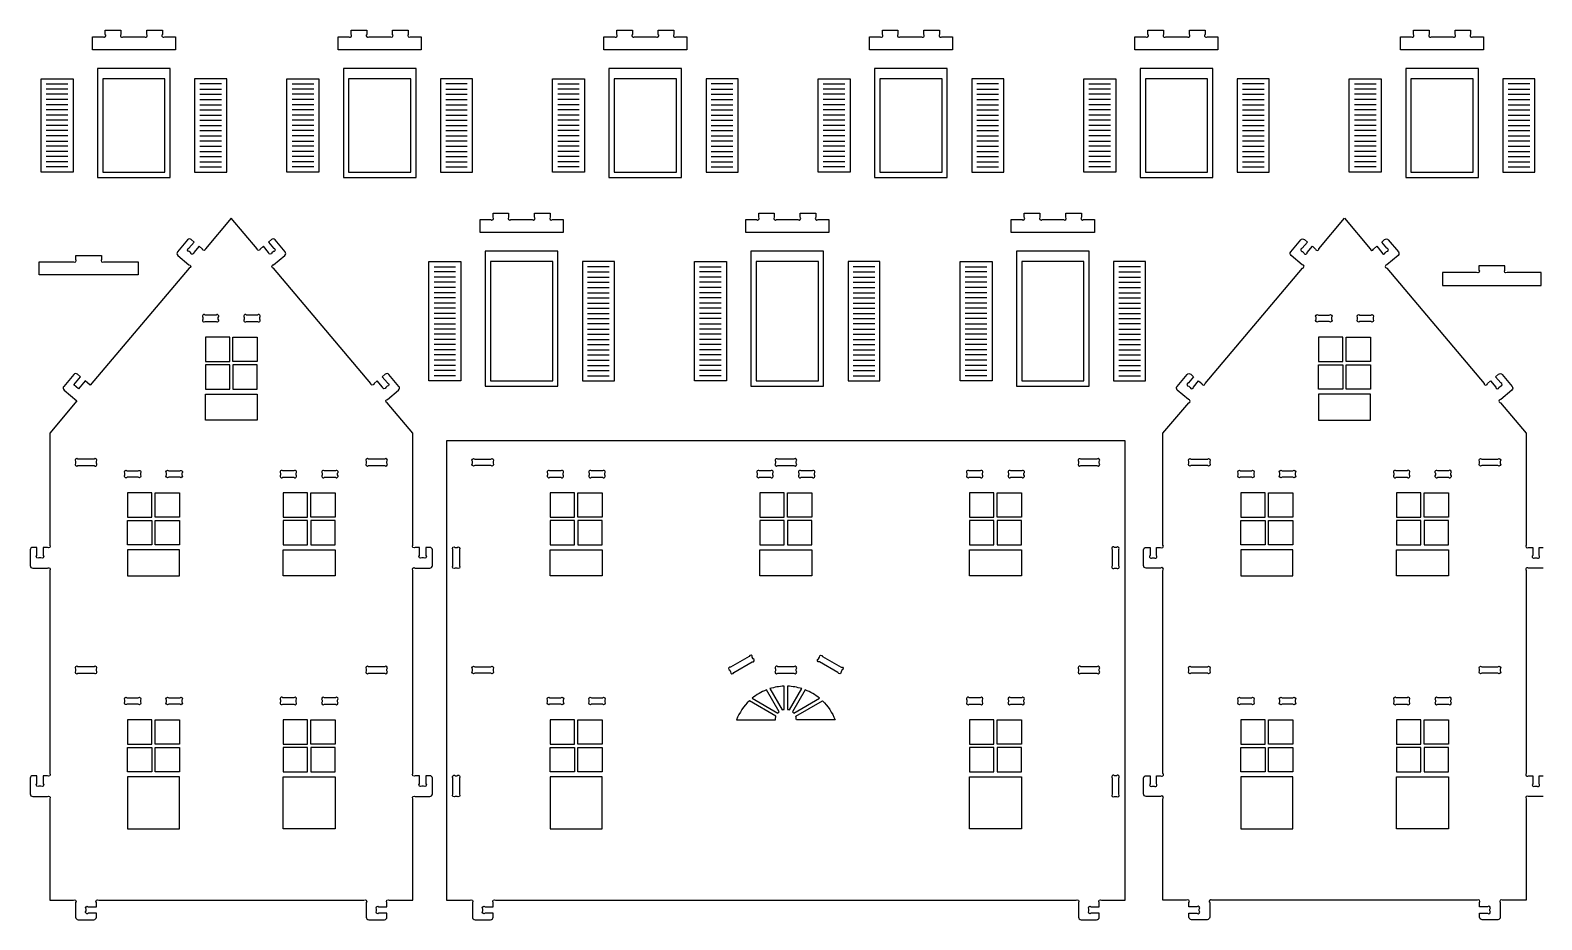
# Model space of a CAD drawing. Extents: x 7630.4 to 7674.1, y 670.5 to 702.8.
# Drawn here: x 7630.37 to 7659.5, y 685.55 to 702.69 of the extents above; entities that cross this region are included whole.
import ezdxf

# ---------------------------------------------------------------- set-up
doc = ezdxf.new("R2010")
doc.units = 0
doc.header["$MEASUREMENT"] = 0
doc.layers.add('LAYER1', color=18, linetype='CONTINUOUS')

msp = doc.modelspace()

# ---------------------------------------------------------------- linework, layer by layer
at = {"layer": 'LAYER1'}
for points in [[(7631.571, 702.315), (7631.571, 702.565), (7631.777, 702.565, 1), (7631.821, 702.609), (7631.821, 702.69), (7632.121, 702.69), (7632.121, 702.609, 1), (7632.166, 702.565), (7632.577, 702.565, 1), (7632.621, 702.609), (7632.621, 702.69), (7632.921, 702.69), (7632.921, 702.609, 1), (7632.966, 702.565), (7633.171, 702.565), (7633.171, 702.315)], [(7636.309, 702.315), (7636.309, 702.565), (7636.515, 702.565, 1), (7636.559, 702.609), (7636.559, 702.69), (7636.859, 702.69), (7636.859, 702.609, 1), (7636.903, 702.565), (7637.315, 702.565, 1), (7637.359, 702.609), (7637.359, 702.69), (7637.659, 702.69), (7637.659, 702.609, 1), (7637.703, 702.565), (7637.909, 702.565), (7637.909, 702.315)], [(7641.428, 702.315), (7641.428, 702.565), (7641.634, 702.565, 1), (7641.678, 702.609), (7641.678, 702.69), (7641.978, 702.69), (7641.978, 702.609, 1), (7642.022, 702.565), (7642.434, 702.565, 1), (7642.478, 702.609), (7642.478, 702.69), (7642.778, 702.69), (7642.778, 702.609, 1), (7642.822, 702.565), (7643.028, 702.565), (7643.028, 702.315)], [(7646.547, 702.315), (7646.547, 702.565), (7646.752, 702.565, 1), (7646.797, 702.609), (7646.797, 702.69), (7647.097, 702.69), (7647.097, 702.609, 1), (7647.141, 702.565), (7647.552, 702.565, 1), (7647.597, 702.609), (7647.597, 702.69), (7647.897, 702.69), (7647.897, 702.609, 1), (7647.941, 702.565), (7648.147, 702.565), (7648.147, 702.315)], [(7651.665, 702.315), (7651.665, 702.565), (7651.871, 702.565, 1), (7651.915, 702.609), (7651.915, 702.69), (7652.215, 702.69), (7652.215, 702.609, 1), (7652.26, 702.565), (7652.671, 702.565, 1), (7652.715, 702.609), (7652.715, 702.69), (7653.015, 702.69), (7653.015, 702.609, 1), (7653.06, 702.565), (7653.265, 702.565), (7653.265, 702.315)], [(7656.784, 702.315), (7656.784, 702.565), (7656.99, 702.565, 1), (7657.034, 702.609), (7657.034, 702.69), (7657.334, 702.69), (7657.334, 702.609, 1), (7657.378, 702.565), (7657.79, 702.565, 1), (7657.834, 702.609), (7657.834, 702.69), (7658.134, 702.69), (7658.134, 702.609, 1), (7658.178, 702.565), (7658.384, 702.565), (7658.384, 702.315)], [(7639.044, 698.792), (7639.044, 699.042), (7639.25, 699.042, 1), (7639.294, 699.086), (7639.294, 699.167), (7639.594, 699.167), (7639.594, 699.086, 1), (7639.638, 699.042), (7640.05, 699.042, 1), (7640.094, 699.086), (7640.094, 699.167), (7640.394, 699.167), (7640.394, 699.086, 1), (7640.438, 699.042), (7640.644, 699.042), (7640.644, 698.792)], [(7644.163, 698.792), (7644.163, 699.042), (7644.369, 699.042, 1), (7644.413, 699.086), (7644.413, 699.167), (7644.713, 699.167), (7644.713, 699.086, 1), (7644.757, 699.042), (7645.169, 699.042, 1), (7645.213, 699.086), (7645.213, 699.167), (7645.513, 699.167), (7645.513, 699.086, 1), (7645.557, 699.042), (7645.763, 699.042), (7645.763, 698.792)], [(7649.282, 698.792), (7649.282, 699.042), (7649.488, 699.042, 1), (7649.532, 699.086), (7649.532, 699.167), (7649.832, 699.167), (7649.832, 699.086, 1), (7649.876, 699.042), (7650.288, 699.042, 1), (7650.332, 699.086), (7650.332, 699.167), (7650.632, 699.167), (7650.632, 699.086, 1), (7650.676, 699.042), (7650.882, 699.042), (7650.882, 698.792)], [(7630.749, 694.927), (7630.749, 692.771, -1), (7630.705, 692.727), (7630.624, 692.727), (7630.624, 692.571, -1), (7630.58, 692.527), (7630.543, 692.527, -1), (7630.499, 692.571), (7630.499, 692.727), (7630.424, 692.727, 0.414214), (7630.374, 692.677), (7630.374, 692.377, 0.414214), (7630.424, 692.327), (7630.705, 692.327, -1), (7630.749, 692.283), (7630.749, 688.371, -1), (7630.705, 688.327), (7630.624, 688.327), (7630.624, 688.171, -1), (7630.58, 688.127), (7630.543, 688.127, -1), (7630.499, 688.171), (7630.499, 688.327), (7630.424, 688.327, 0.414214), (7630.374, 688.277), (7630.374, 687.977, 0.414214), (7630.424, 687.927), (7630.705, 687.927, -1), (7630.749, 687.883), (7630.749, 685.927), (7631.205, 685.927, -1), (7631.249, 685.883), (7631.249, 685.602, 0.414214), (7631.299, 685.552), (7631.599, 685.552, 0.414214), (7631.649, 685.602), (7631.649, 685.677), (7631.493, 685.677, -1), (7631.449, 685.721), (7631.449, 685.758, -1), (7631.493, 685.802), (7631.649, 685.802), (7631.649, 685.883, -1), (7631.693, 685.927), (7636.805, 685.927, -1), (7636.849, 685.883), (7636.849, 685.602, 0.414214), (7636.899, 685.552), (7637.199, 685.552, 0.414214), (7637.249, 685.602), (7637.249, 685.677), (7637.093, 685.677, -1), (7637.049, 685.721), (7637.049, 685.758, -1), (7637.093, 685.802), (7637.249, 685.802), (7637.249, 685.883, -1), (7637.293, 685.927), (7637.749, 685.927), (7637.749, 687.883, -1), (7637.793, 687.927), (7638.074, 687.927, 0.414214), (7638.124, 687.977), (7638.124, 688.277, 0.414214), (7638.074, 688.327), (7637.999, 688.327), (7637.999, 688.171, -1), (7637.955, 688.127), (7637.918, 688.127, -1), (7637.874, 688.171), (7637.874, 688.327), (7637.793, 688.327, -1), (7637.749, 688.371), (7637.749, 692.283, -1), (7637.793, 692.327), (7638.074, 692.327, 0.414214), (7638.124, 692.377), (7638.124, 692.677, 0.414214), (7638.074, 692.727), (7637.999, 692.727), (7637.999, 692.571, -1), (7637.955, 692.527), (7637.918, 692.527, -1), (7637.874, 692.571), (7637.874, 692.727), (7637.793, 692.727, -1), (7637.749, 692.771), (7637.749, 694.927), (7637.253, 695.513, -1), (7637.259, 695.575), (7637.473, 695.757, 0.414214), (7637.479, 695.827), (7637.285, 696.056, 0.414214), (7637.215, 696.062), (7637.158, 696.014), (7637.258, 695.895, -1), (7637.253, 695.833), (7637.225, 695.809, -1), (7637.163, 695.814), (7637.062, 695.933), (7637, 695.881, -1), (7636.938, 695.886), (7635.06, 698.107, -1), (7635.065, 698.17), (7635.28, 698.351, 0.414214), (7635.286, 698.421), (7635.092, 698.651, 0.414214), (7635.021, 698.656), (7634.964, 698.608), (7635.065, 698.489, -1), (7635.06, 698.427), (7635.032, 698.403, -1), (7634.969, 698.408), (7634.869, 698.527), (7634.807, 698.475, -1), (7634.745, 698.48), (7634.249, 699.067), (7633.753, 698.48, -1), (7633.691, 698.475), (7633.629, 698.527), (7633.529, 698.408, -1), (7633.467, 698.403), (7633.439, 698.427, -1), (7633.433, 698.489), (7633.534, 698.608), (7633.477, 698.656, 0.414214), (7633.406, 698.651), (7633.213, 698.421, 0.414214), (7633.218, 698.351), (7633.433, 698.17, -1), (7633.438, 698.107), (7631.532, 695.852), (7631.436, 695.933), (7631.307, 695.78), (7631.212, 695.861), (7631.341, 696.014), (7631.283, 696.062, 0.414214), (7631.213, 696.056), (7631.019, 695.827, 0.414214), (7631.025, 695.757), (7631.273, 695.547)], [(7630.547, 698.228), (7631.206, 698.228, 1), (7631.25, 698.273), (7631.25, 698.353), (7631.75, 698.353), (7631.75, 698.273, 1), (7631.794, 698.228), (7632.453, 698.228), (7632.453, 697.978), (7630.547, 697.978)], [(7659.495, 698.024), (7658.837, 698.024, -1), (7658.793, 698.068), (7658.793, 698.149), (7658.293, 698.149), (7658.293, 698.068, -1), (7658.248, 698.024), (7657.59, 698.024), (7657.59, 697.774), (7659.495, 697.774)], [(7633.743, 697.077), (7633.955, 697.077, 1), (7633.999, 697.121), (7633.999, 697.158, 1), (7633.955, 697.202), (7633.743, 697.202, 1), (7633.699, 697.158), (7633.699, 697.121, 1)], [(7634.543, 697.077), (7634.755, 697.077, 1), (7634.799, 697.121), (7634.799, 697.158, 1), (7634.755, 697.202), (7634.543, 697.202, 1), (7634.499, 697.158), (7634.499, 697.121, 1)], [(7655.199, 697.202), (7655.41, 697.202, -1), (7655.455, 697.158), (7655.455, 697.121, -1), (7655.41, 697.077), (7655.199, 697.077, -1), (7655.155, 697.121), (7655.155, 697.158, -1)], [(7655.999, 697.202), (7656.21, 697.202, -1), (7656.255, 697.158), (7656.255, 697.121, -1), (7656.21, 697.077), (7655.999, 697.077, -1), (7655.955, 697.121), (7655.955, 697.158, -1)], [(7650.926, 685.552, 0.414214), (7650.976, 685.602), (7650.976, 685.677), (7650.821, 685.677, -1), (7650.776, 685.721), (7650.776, 685.758, -1), (7650.821, 685.802), (7650.976, 685.802), (7650.976, 685.883, -1), (7651.021, 685.927), (7651.476, 685.927), (7651.476, 694.779), (7638.396, 694.779), (7638.396, 685.927), (7638.852, 685.927, -1), (7638.896, 685.883), (7638.896, 685.602, 0.414214), (7638.946, 685.552), (7639.246, 685.552, 0.414214), (7639.296, 685.602), (7639.296, 685.677), (7639.141, 685.677, -1), (7639.096, 685.721), (7639.096, 685.758, -1), (7639.141, 685.802), (7639.296, 685.802), (7639.296, 685.883, -1), (7639.341, 685.927), (7650.532, 685.927, -1), (7650.576, 685.883), (7650.576, 685.602, 0.414214), (7650.626, 685.552)], [(7631.293, 694.302), (7631.605, 694.302, 1), (7631.649, 694.346), (7631.649, 694.383, 1), (7631.605, 694.427), (7631.293, 694.427, 1), (7631.249, 694.383), (7631.249, 694.346, 1)], [(7632.243, 694.202), (7632.455, 694.202, -1), (7632.499, 694.158), (7632.499, 694.121, -1), (7632.455, 694.077), (7632.243, 694.077, -1), (7632.199, 694.121), (7632.199, 694.158, -1)], [(7633.043, 694.202), (7633.255, 694.202, -1), (7633.299, 694.158), (7633.299, 694.121, -1), (7633.255, 694.077), (7633.043, 694.077, -1), (7632.999, 694.121), (7632.999, 694.158, -1)], [(7635.243, 694.077), (7635.455, 694.077, 1), (7635.499, 694.121), (7635.499, 694.158, 1), (7635.455, 694.202), (7635.243, 694.202, 1), (7635.199, 694.158), (7635.199, 694.121, 1)], [(7636.043, 694.077), (7636.255, 694.077, 1), (7636.299, 694.121), (7636.299, 694.158, 1), (7636.255, 694.202), (7636.043, 694.202, 1), (7635.999, 694.158), (7635.999, 694.121, 1)], [(7636.849, 694.383), (7636.849, 694.346, 1), (7636.893, 694.302), (7637.205, 694.302, 1), (7637.249, 694.346), (7637.249, 694.383, 1), (7637.205, 694.427), (7636.893, 694.427, 1)], [(7639.252, 694.302), (7638.941, 694.302, -1), (7638.896, 694.346), (7638.896, 694.383, -1), (7638.941, 694.427), (7639.252, 694.427, -1), (7639.296, 694.383), (7639.296, 694.346, -1)], [(7640.391, 694.077), (7640.602, 694.077, 1), (7640.646, 694.121), (7640.646, 694.158, 1), (7640.602, 694.202), (7640.391, 694.202, 1), (7640.346, 694.158), (7640.346, 694.121, 1)], [(7641.191, 694.077), (7641.402, 694.077, 1), (7641.446, 694.121), (7641.446, 694.158, 1), (7641.402, 694.202), (7641.191, 694.202, 1), (7641.146, 694.158), (7641.146, 694.121, 1)], [(7644.431, 694.077), (7644.642, 694.077, 1), (7644.686, 694.121), (7644.686, 694.158, 1), (7644.642, 694.202), (7644.431, 694.202, 1), (7644.386, 694.158), (7644.386, 694.121, 1)], [(7644.781, 694.302), (7645.092, 694.302, 1), (7645.136, 694.346), (7645.136, 694.383, 1), (7645.092, 694.427), (7644.781, 694.427, 1), (7644.736, 694.383), (7644.736, 694.346, 1)], [(7645.231, 694.077), (7645.442, 694.077, 1), (7645.486, 694.121), (7645.486, 694.158, 1), (7645.442, 694.202), (7645.231, 694.202, 1), (7645.186, 694.158), (7645.186, 694.121, 1)], [(7648.426, 694.158), (7648.426, 694.121, 1), (7648.471, 694.077), (7648.682, 694.077, 1), (7648.726, 694.121), (7648.726, 694.158, 1), (7648.682, 694.202), (7648.471, 694.202, 1)], [(7649.271, 694.077), (7649.482, 694.077, 1), (7649.526, 694.121), (7649.526, 694.158, 1), (7649.482, 694.202), (7649.271, 694.202, 1), (7649.226, 694.158), (7649.226, 694.121, 1)], [(7650.621, 694.302), (7650.932, 694.302, 1), (7650.976, 694.346), (7650.976, 694.383, 1), (7650.932, 694.427), (7650.621, 694.427, 1), (7650.576, 694.383), (7650.576, 694.346, 1)], [(7653.06, 694.302), (7652.749, 694.302, -1), (7652.705, 694.346), (7652.705, 694.383, -1), (7652.749, 694.427), (7653.06, 694.427, -1), (7653.105, 694.383), (7653.105, 694.346, -1)], [(7653.699, 694.202), (7653.91, 694.202, -1), (7653.955, 694.158), (7653.955, 694.121, -1), (7653.91, 694.077), (7653.699, 694.077, -1), (7653.655, 694.121), (7653.655, 694.158, -1)], [(7654.499, 694.202), (7654.71, 694.202, -1), (7654.755, 694.158), (7654.755, 694.121, -1), (7654.71, 694.077), (7654.499, 694.077, -1), (7654.455, 694.121), (7654.455, 694.158, -1)], [(7656.699, 694.077), (7656.91, 694.077, 1), (7656.955, 694.121), (7656.955, 694.158, 1), (7656.91, 694.202), (7656.699, 694.202, 1), (7656.655, 694.158), (7656.655, 694.121, 1)], [(7657.499, 694.077), (7657.71, 694.077, 1), (7657.755, 694.121), (7657.755, 694.158, 1), (7657.71, 694.202), (7657.499, 694.202, 1), (7657.455, 694.158), (7657.455, 694.121, 1)], [(7658.349, 694.427), (7658.66, 694.427, -1), (7658.705, 694.383), (7658.705, 694.346, -1), (7658.66, 694.302), (7658.349, 694.302, -1), (7658.305, 694.346), (7658.305, 694.383, -1)], [(7638.646, 692.683), (7638.646, 692.371, -1), (7638.602, 692.327), (7638.566, 692.327, -1), (7638.521, 692.371), (7638.521, 692.683, -1), (7638.566, 692.727), (7638.602, 692.727, -1)], [(7651.226, 692.683), (7651.226, 692.371, 1), (7651.271, 692.327), (7651.307, 692.327, 1), (7651.351, 692.371), (7651.351, 692.683, 1), (7651.307, 692.727), (7651.271, 692.727, 1)], [(7631.293, 690.302), (7631.605, 690.302, 1), (7631.649, 690.346), (7631.649, 690.383, 1), (7631.605, 690.427), (7631.293, 690.427, 1), (7631.249, 690.383), (7631.249, 690.346, 1)], [(7636.849, 690.383), (7636.849, 690.346, 1), (7636.893, 690.302), (7637.205, 690.302, 1), (7637.249, 690.346), (7637.249, 690.383, 1), (7637.205, 690.427), (7636.893, 690.427, 1)], [(7639.252, 690.302), (7638.941, 690.302, -1), (7638.896, 690.346), (7638.896, 690.383, -1), (7638.941, 690.427), (7639.252, 690.427, -1), (7639.296, 690.383), (7639.296, 690.346, -1)], [(7644.227, 690.627), (7643.871, 690.421, 1), (7643.855, 690.361), (7643.873, 690.329, 1), (7643.933, 690.313), (7644.29, 690.519, 1), (7644.306, 690.579), (7644.288, 690.611, 1)], [(7644.781, 690.302), (7645.092, 690.302, 1), (7645.136, 690.346), (7645.136, 690.383, 1), (7645.092, 690.427), (7644.781, 690.427, 1), (7644.736, 690.383), (7644.736, 690.346, 1)], [(7645.646, 690.627), (7646.002, 690.421, -1), (7646.018, 690.361), (7646, 690.329, -1), (7645.94, 690.313), (7645.583, 690.519, -1), (7645.567, 690.579), (7645.585, 690.611, -1)], [(7650.621, 690.302), (7650.932, 690.302, 1), (7650.976, 690.346), (7650.976, 690.383, 1), (7650.932, 690.427), (7650.621, 690.427, 1), (7650.576, 690.383), (7650.576, 690.346, 1)], [(7652.749, 690.427), (7653.06, 690.427, -1), (7653.105, 690.383), (7653.105, 690.346, -1), (7653.06, 690.302), (7652.749, 690.302, -1), (7652.705, 690.346), (7652.705, 690.383, -1)], [(7658.349, 690.427), (7658.66, 690.427, -1), (7658.705, 690.383), (7658.705, 690.346, -1), (7658.66, 690.302), (7658.349, 690.302, -1), (7658.305, 690.346), (7658.305, 690.383, -1)], [(7632.243, 689.83), (7632.455, 689.83, -1), (7632.499, 689.785), (7632.499, 689.749, -1), (7632.455, 689.705), (7632.243, 689.705, -1), (7632.199, 689.749), (7632.199, 689.785, -1)], [(7633.043, 689.83), (7633.255, 689.83, -1), (7633.299, 689.785), (7633.299, 689.749, -1), (7633.255, 689.705), (7633.043, 689.705, -1), (7632.999, 689.749), (7632.999, 689.785, -1)], [(7635.243, 689.705), (7635.455, 689.705, 1), (7635.499, 689.749), (7635.499, 689.785, 1), (7635.455, 689.83), (7635.243, 689.83, 1), (7635.199, 689.785), (7635.199, 689.749, 1)], [(7636.255, 689.83), (7636.043, 689.83, 1), (7635.999, 689.785), (7635.999, 689.749, 1), (7636.043, 689.705), (7636.255, 689.705, 1), (7636.299, 689.749), (7636.299, 689.785, 1)], [(7640.391, 689.83), (7640.602, 689.83, -1), (7640.646, 689.785), (7640.646, 689.749, -1), (7640.602, 689.705), (7640.391, 689.705, -1), (7640.346, 689.749), (7640.346, 689.785, -1)], [(7641.191, 689.83), (7641.402, 689.83, -1), (7641.446, 689.785), (7641.446, 689.749, -1), (7641.402, 689.705), (7641.191, 689.705, -1), (7641.146, 689.749), (7641.146, 689.785, -1)], [(7644.288, 689.819), (7644.781, 689.535, -0.044025), (7644.806, 689.56), (7644.563, 689.981, 0.078675)], [(7644.867, 689.595, -0.044025), (7644.901, 689.604), (7644.901, 690.051, 0.067701), (7644.63, 690.005)], [(7644.971, 690.051), (7644.971, 689.604, -0.044025), (7645.006, 689.595), (7645.243, 690.005, 0.067701)], [(7645.31, 689.981), (7645.066, 689.56, -0.044025), (7645.092, 689.535), (7645.585, 689.819, 0.078675)], [(7648.682, 689.83), (7648.471, 689.83, 1), (7648.426, 689.785), (7648.426, 689.749, 1), (7648.471, 689.705), (7648.682, 689.705, 1), (7648.726, 689.749), (7648.726, 689.785, 1)], [(7649.271, 689.705), (7649.482, 689.705, 1), (7649.526, 689.749), (7649.526, 689.785, 1), (7649.482, 689.83), (7649.271, 689.83, 1), (7649.226, 689.785), (7649.226, 689.749, 1)], [(7653.91, 689.705), (7653.699, 689.705, -1), (7653.655, 689.749), (7653.655, 689.785, -1), (7653.699, 689.83), (7653.91, 689.83, -1), (7653.955, 689.785), (7653.955, 689.749, -1)], [(7654.499, 689.83), (7654.71, 689.83, -1), (7654.755, 689.785), (7654.755, 689.749, -1), (7654.71, 689.705), (7654.499, 689.705, -1), (7654.455, 689.749), (7654.455, 689.785, -1)], [(7656.699, 689.705), (7656.91, 689.705, 1), (7656.955, 689.749), (7656.955, 689.785, 1), (7656.91, 689.83), (7656.699, 689.83, 1), (7656.655, 689.785), (7656.655, 689.749, 1)], [(7657.71, 689.83), (7657.499, 689.83, 1), (7657.455, 689.785), (7657.455, 689.749, 1), (7657.499, 689.705), (7657.71, 689.705, 1), (7657.755, 689.749), (7657.755, 689.785, 1)], [(7644.746, 689.474), (7644.233, 689.771, 0.109311), (7643.986, 689.405), (7644.734, 689.405, -0.087672)], [(7645.886, 689.405), (7645.139, 689.405, 0.087672), (7645.127, 689.474), (7645.64, 689.771, -0.109311)], [(7638.646, 688.283), (7638.646, 687.971, -1), (7638.602, 687.927), (7638.566, 687.927, -1), (7638.521, 687.971), (7638.521, 688.283, -1), (7638.566, 688.327), (7638.602, 688.327, -1)], [(7651.226, 688.283), (7651.226, 687.971, 1), (7651.271, 687.927), (7651.307, 687.927, 1), (7651.351, 687.971), (7651.351, 688.283, 1), (7651.307, 688.327), (7651.271, 688.327, 1)]]:
    msp.add_lwpolyline(points, format="xyb", close=True, dxfattribs=at)
for points in [[(7633.071, 701.955), (7631.671, 701.955), (7631.671, 699.855), (7633.071, 699.855)], [(7637.809, 701.955), (7636.409, 701.955), (7636.409, 699.855), (7637.809, 699.855)], [(7642.928, 701.955), (7641.528, 701.955), (7641.528, 699.855), (7642.928, 699.855)], [(7648.047, 701.955), (7646.647, 701.955), (7646.647, 699.855), (7648.047, 699.855)], [(7653.165, 701.955), (7651.765, 701.955), (7651.765, 699.855), (7653.165, 699.855)], [(7658.284, 701.955), (7656.884, 701.955), (7656.884, 699.855), (7658.284, 699.855)], [(7630.583, 701.755), (7631.199, 701.755), (7631.199, 699.955), (7630.583, 699.955)], [(7632.971, 701.755), (7631.771, 701.755), (7631.771, 699.955), (7632.971, 699.955)], [(7634.16, 701.755), (7633.543, 701.755), (7633.543, 699.955), (7634.16, 699.955)], [(7635.321, 701.755), (7635.937, 701.755), (7635.937, 699.955), (7635.321, 699.955)], [(7637.709, 701.755), (7636.509, 701.755), (7636.509, 699.955), (7637.709, 699.955)], [(7638.898, 701.755), (7638.281, 701.755), (7638.281, 699.955), (7638.898, 699.955)], [(7640.44, 701.755), (7641.056, 701.755), (7641.056, 699.955), (7640.44, 699.955)], [(7642.828, 701.755), (7641.628, 701.755), (7641.628, 699.955), (7642.828, 699.955)], [(7644.016, 701.755), (7643.4, 701.755), (7643.4, 699.955), (7644.016, 699.955)], [(7645.558, 701.755), (7646.175, 701.755), (7646.175, 699.955), (7645.558, 699.955)], [(7647.947, 701.755), (7646.747, 701.755), (7646.747, 699.955), (7647.947, 699.955)], [(7649.135, 701.755), (7648.519, 701.755), (7648.519, 699.955), (7649.135, 699.955)], [(7650.677, 701.755), (7651.293, 701.755), (7651.293, 699.955), (7650.677, 699.955)], [(7653.065, 701.755), (7651.865, 701.755), (7651.865, 699.955), (7653.065, 699.955)], [(7654.254, 701.755), (7653.637, 701.755), (7653.637, 699.955), (7654.254, 699.955)], [(7655.796, 701.755), (7656.412, 701.755), (7656.412, 699.955), (7655.796, 699.955)], [(7658.184, 701.755), (7656.984, 701.755), (7656.984, 699.955), (7658.184, 699.955)], [(7659.372, 701.755), (7658.756, 701.755), (7658.756, 699.955), (7659.372, 699.955)], [(7640.544, 698.433), (7639.144, 698.433), (7639.144, 695.833), (7640.544, 695.833)], [(7645.663, 698.433), (7644.263, 698.433), (7644.263, 695.833), (7645.663, 695.833)], [(7650.782, 698.433), (7649.382, 698.433), (7649.382, 695.833), (7650.782, 695.833)], [(7638.056, 698.233), (7638.672, 698.233), (7638.672, 695.933), (7638.056, 695.933)], [(7640.444, 698.233), (7639.244, 698.233), (7639.244, 695.933), (7640.444, 695.933)], [(7641.633, 698.233), (7641.016, 698.233), (7641.016, 695.933), (7641.633, 695.933)], [(7643.175, 698.233), (7643.791, 698.233), (7643.791, 695.933), (7643.175, 695.933)], [(7645.563, 698.233), (7644.363, 698.233), (7644.363, 695.933), (7645.563, 695.933)], [(7646.751, 698.233), (7646.135, 698.233), (7646.135, 695.933), (7646.751, 695.933)], [(7648.293, 698.233), (7648.91, 698.233), (7648.91, 695.933), (7648.293, 695.933)], [(7650.682, 698.233), (7649.482, 698.233), (7649.482, 695.933), (7650.682, 695.933)], [(7651.87, 698.233), (7651.254, 698.233), (7651.254, 695.933), (7651.87, 695.933)], [(7634.218, 696.308), (7634.218, 696.777), (7633.749, 696.777), (7633.749, 696.308)], [(7634.28, 696.777), (7634.749, 696.777), (7634.749, 696.308), (7634.28, 696.308)], [(7655.673, 696.777), (7655.205, 696.777), (7655.205, 696.308), (7655.673, 696.308)], [(7655.736, 696.308), (7655.736, 696.777), (7656.205, 696.777), (7656.205, 696.308)], [(7633.749, 695.777), (7634.218, 695.777), (7634.218, 696.246), (7633.749, 696.246)], [(7634.749, 695.777), (7634.749, 696.246), (7634.28, 696.246), (7634.28, 695.777)], [(7655.205, 695.777), (7655.205, 696.246), (7655.673, 696.246), (7655.673, 695.777)], [(7656.205, 695.777), (7655.736, 695.777), (7655.736, 696.246), (7656.205, 696.246)], [(7634.749, 695.177), (7633.749, 695.177), (7633.749, 695.677), (7634.749, 695.677)], [(7655.205, 695.177), (7656.205, 695.177), (7656.205, 695.677), (7655.205, 695.677)], [(7632.718, 693.777), (7632.249, 693.777), (7632.249, 693.308), (7632.718, 693.308)], [(7632.78, 693.308), (7632.78, 693.777), (7633.249, 693.777), (7633.249, 693.308)], [(7635.718, 693.308), (7635.718, 693.777), (7635.249, 693.777), (7635.249, 693.308)], [(7635.78, 693.777), (7636.249, 693.777), (7636.249, 693.308), (7635.78, 693.308)], [(7640.865, 693.308), (7640.865, 693.777), (7640.396, 693.777), (7640.396, 693.308)], [(7640.928, 693.777), (7641.396, 693.777), (7641.396, 693.308), (7640.928, 693.308)], [(7644.905, 693.308), (7644.905, 693.777), (7644.436, 693.777), (7644.436, 693.308)], [(7644.968, 693.777), (7645.436, 693.777), (7645.436, 693.308), (7644.968, 693.308)], [(7648.945, 693.308), (7648.945, 693.777), (7648.476, 693.777), (7648.476, 693.308)], [(7649.008, 693.777), (7649.476, 693.777), (7649.476, 693.308), (7649.008, 693.308)], [(7654.173, 693.777), (7653.705, 693.777), (7653.705, 693.308), (7654.173, 693.308)], [(7654.236, 693.308), (7654.236, 693.777), (7654.705, 693.777), (7654.705, 693.308)], [(7657.173, 693.308), (7657.173, 693.777), (7656.705, 693.777), (7656.705, 693.308)], [(7657.236, 693.777), (7657.705, 693.777), (7657.705, 693.308), (7657.236, 693.308)], [(7632.249, 692.777), (7632.249, 693.246), (7632.718, 693.246), (7632.718, 692.777)], [(7633.249, 692.777), (7632.78, 692.777), (7632.78, 693.246), (7633.249, 693.246)], [(7635.249, 692.777), (7635.718, 692.777), (7635.718, 693.246), (7635.249, 693.246)], [(7636.249, 692.777), (7636.249, 693.246), (7635.78, 693.246), (7635.78, 692.777)], [(7640.396, 692.777), (7640.865, 692.777), (7640.865, 693.246), (7640.396, 693.246)], [(7641.396, 692.777), (7641.396, 693.246), (7640.928, 693.246), (7640.928, 692.777)], [(7644.436, 692.777), (7644.905, 692.777), (7644.905, 693.246), (7644.436, 693.246)], [(7645.436, 692.777), (7645.436, 693.246), (7644.968, 693.246), (7644.968, 692.777)], [(7648.476, 692.777), (7648.945, 692.777), (7648.945, 693.246), (7648.476, 693.246)], [(7649.476, 692.777), (7649.476, 693.246), (7649.008, 693.246), (7649.008, 692.777)], [(7653.705, 692.777), (7653.705, 693.246), (7654.173, 693.246), (7654.173, 692.777)], [(7654.705, 692.777), (7654.236, 692.777), (7654.236, 693.246), (7654.705, 693.246)], [(7656.705, 692.777), (7657.173, 692.777), (7657.173, 693.246), (7656.705, 693.246)], [(7657.705, 692.777), (7657.705, 693.246), (7657.236, 693.246), (7657.236, 692.777)], [(7632.249, 692.177), (7633.249, 692.177), (7633.249, 692.677), (7632.249, 692.677)], [(7636.249, 692.177), (7635.249, 692.177), (7635.249, 692.677), (7636.249, 692.677)], [(7641.396, 692.177), (7640.396, 692.177), (7640.396, 692.677), (7641.396, 692.677)], [(7645.436, 692.177), (7644.436, 692.177), (7644.436, 692.677), (7645.436, 692.677)], [(7649.476, 692.177), (7648.476, 692.177), (7648.476, 692.677), (7649.476, 692.677)], [(7653.705, 692.177), (7654.705, 692.177), (7654.705, 692.677), (7653.705, 692.677)], [(7657.705, 692.177), (7656.705, 692.177), (7656.705, 692.677), (7657.705, 692.677)], [(7632.718, 689.405), (7632.249, 689.405), (7632.249, 688.936), (7632.718, 688.936)], [(7632.78, 688.936), (7632.78, 689.405), (7633.249, 689.405), (7633.249, 688.936)], [(7635.718, 688.936), (7635.718, 689.405), (7635.249, 689.405), (7635.249, 688.936)], [(7635.78, 689.405), (7636.249, 689.405), (7636.249, 688.936), (7635.78, 688.936)], [(7640.865, 689.405), (7640.396, 689.405), (7640.396, 688.936), (7640.865, 688.936)], [(7640.928, 688.936), (7640.928, 689.405), (7641.396, 689.405), (7641.396, 688.936)], [(7648.945, 688.936), (7648.945, 689.405), (7648.476, 689.405), (7648.476, 688.936)], [(7649.008, 689.405), (7649.476, 689.405), (7649.476, 688.936), (7649.008, 688.936)], [(7654.173, 689.405), (7653.705, 689.405), (7653.705, 688.936), (7654.173, 688.936)], [(7654.236, 688.936), (7654.236, 689.405), (7654.705, 689.405), (7654.705, 688.936)], [(7657.173, 688.936), (7657.173, 689.405), (7656.705, 689.405), (7656.705, 688.936)], [(7657.236, 689.405), (7657.705, 689.405), (7657.705, 688.936), (7657.236, 688.936)], [(7632.249, 688.405), (7632.249, 688.873), (7632.718, 688.873), (7632.718, 688.405)], [(7633.249, 688.405), (7632.78, 688.405), (7632.78, 688.873), (7633.249, 688.873)], [(7635.249, 688.405), (7635.718, 688.405), (7635.718, 688.873), (7635.249, 688.873)], [(7636.249, 688.405), (7636.249, 688.873), (7635.78, 688.873), (7635.78, 688.405)], [(7640.396, 688.405), (7640.396, 688.873), (7640.865, 688.873), (7640.865, 688.405)], [(7641.396, 688.405), (7640.928, 688.405), (7640.928, 688.873), (7641.396, 688.873)], [(7648.476, 688.405), (7648.945, 688.405), (7648.945, 688.873), (7648.476, 688.873)], [(7649.476, 688.405), (7649.476, 688.873), (7649.008, 688.873), (7649.008, 688.405)], [(7653.705, 688.405), (7653.705, 688.873), (7654.173, 688.873), (7654.173, 688.405)], [(7654.705, 688.405), (7654.236, 688.405), (7654.236, 688.873), (7654.705, 688.873)], [(7656.705, 688.405), (7657.173, 688.405), (7657.173, 688.873), (7656.705, 688.873)], [(7657.705, 688.405), (7657.705, 688.873), (7657.236, 688.873), (7657.236, 688.405)], [(7632.249, 687.305), (7633.249, 687.305), (7633.249, 688.305), (7632.249, 688.305)], [(7636.249, 687.305), (7635.249, 687.305), (7635.249, 688.305), (7636.249, 688.305)], [(7640.396, 687.305), (7641.396, 687.305), (7641.396, 688.305), (7640.396, 688.305)], [(7649.476, 687.305), (7648.476, 687.305), (7648.476, 688.305), (7649.476, 688.305)], [(7653.705, 687.305), (7654.705, 687.305), (7654.705, 688.305), (7653.705, 688.305)], [(7657.705, 687.305), (7656.705, 687.305), (7656.705, 688.305), (7657.705, 688.305)]]:
    msp.add_lwpolyline(points, close=True, dxfattribs=at)
for points in [[(7630.683, 701.655), (7631.099, 701.655)], [(7631.099, 701.555), (7630.683, 701.555)], [(7634.06, 701.655), (7633.643, 701.655)], [(7633.643, 701.555), (7634.06, 701.555)], [(7635.421, 701.655), (7635.837, 701.655)], [(7635.837, 701.555), (7635.421, 701.555)], [(7638.798, 701.655), (7638.381, 701.655)], [(7638.381, 701.555), (7638.798, 701.555)], [(7640.54, 701.655), (7640.956, 701.655)], [(7640.956, 701.555), (7640.54, 701.555)], [(7643.916, 701.655), (7643.5, 701.655)], [(7643.5, 701.555), (7643.916, 701.555)], [(7645.658, 701.655), (7646.075, 701.655)], [(7646.075, 701.555), (7645.658, 701.555)], [(7649.035, 701.655), (7648.619, 701.655)], [(7648.619, 701.555), (7649.035, 701.555)], [(7650.777, 701.655), (7651.193, 701.655)], [(7651.193, 701.555), (7650.777, 701.555)], [(7654.154, 701.655), (7653.737, 701.655)], [(7653.737, 701.555), (7654.154, 701.555)], [(7655.896, 701.655), (7656.312, 701.655)], [(7656.312, 701.555), (7655.896, 701.555)], [(7659.272, 701.655), (7658.856, 701.655)], [(7658.856, 701.555), (7659.272, 701.555)], [(7631.099, 701.455), (7630.683, 701.455)], [(7631.099, 701.355), (7630.683, 701.355)], [(7631.099, 701.255), (7630.683, 701.255)], [(7633.643, 701.455), (7634.06, 701.455)], [(7633.643, 701.355), (7634.06, 701.355)], [(7633.643, 701.255), (7634.06, 701.255)], [(7635.837, 701.455), (7635.421, 701.455)], [(7635.837, 701.355), (7635.421, 701.355)], [(7635.837, 701.255), (7635.421, 701.255)], [(7638.381, 701.455), (7638.798, 701.455)], [(7638.381, 701.355), (7638.798, 701.355)], [(7638.381, 701.255), (7638.798, 701.255)], [(7640.956, 701.455), (7640.54, 701.455)], [(7640.956, 701.355), (7640.54, 701.355)], [(7640.956, 701.255), (7640.54, 701.255)], [(7643.5, 701.455), (7643.916, 701.455)], [(7643.5, 701.355), (7643.916, 701.355)], [(7643.5, 701.255), (7643.916, 701.255)], [(7646.075, 701.455), (7645.658, 701.455)], [(7646.075, 701.355), (7645.658, 701.355)], [(7646.075, 701.255), (7645.658, 701.255)], [(7648.619, 701.455), (7649.035, 701.455)], [(7648.619, 701.355), (7649.035, 701.355)], [(7648.619, 701.255), (7649.035, 701.255)], [(7651.193, 701.455), (7650.777, 701.455)], [(7651.193, 701.355), (7650.777, 701.355)], [(7651.193, 701.255), (7650.777, 701.255)], [(7653.737, 701.455), (7654.154, 701.455)], [(7653.737, 701.355), (7654.154, 701.355)], [(7653.737, 701.255), (7654.154, 701.255)], [(7656.312, 701.455), (7655.896, 701.455)], [(7656.312, 701.355), (7655.896, 701.355)], [(7656.312, 701.255), (7655.896, 701.255)], [(7658.856, 701.455), (7659.272, 701.455)], [(7658.856, 701.355), (7659.272, 701.355)], [(7658.856, 701.255), (7659.272, 701.255)], [(7631.099, 701.155), (7630.683, 701.155)], [(7631.099, 701.055), (7630.683, 701.055)], [(7631.099, 700.955), (7630.683, 700.955)], [(7633.643, 701.155), (7634.06, 701.155)], [(7633.643, 701.055), (7634.06, 701.055)], [(7633.643, 700.955), (7634.06, 700.955)], [(7635.837, 701.155), (7635.421, 701.155)], [(7635.837, 701.055), (7635.421, 701.055)], [(7635.837, 700.955), (7635.421, 700.955)], [(7638.381, 701.155), (7638.798, 701.155)], [(7638.381, 701.055), (7638.798, 701.055)], [(7638.381, 700.955), (7638.798, 700.955)], [(7640.956, 701.155), (7640.54, 701.155)], [(7640.956, 701.055), (7640.54, 701.055)], [(7640.956, 700.955), (7640.54, 700.955)], [(7643.5, 701.155), (7643.916, 701.155)], [(7643.5, 701.055), (7643.916, 701.055)], [(7643.5, 700.955), (7643.916, 700.955)], [(7646.075, 701.155), (7645.658, 701.155)], [(7646.075, 701.055), (7645.658, 701.055)], [(7646.075, 700.955), (7645.658, 700.955)], [(7648.619, 701.155), (7649.035, 701.155)], [(7648.619, 701.055), (7649.035, 701.055)], [(7648.619, 700.955), (7649.035, 700.955)], [(7651.193, 701.155), (7650.777, 701.155)], [(7651.193, 701.055), (7650.777, 701.055)], [(7651.193, 700.955), (7650.777, 700.955)], [(7653.737, 701.155), (7654.154, 701.155)], [(7653.737, 701.055), (7654.154, 701.055)], [(7653.737, 700.955), (7654.154, 700.955)], [(7656.312, 701.155), (7655.896, 701.155)], [(7656.312, 701.055), (7655.896, 701.055)], [(7656.312, 700.955), (7655.896, 700.955)], [(7658.856, 701.155), (7659.272, 701.155)], [(7658.856, 701.055), (7659.272, 701.055)], [(7658.856, 700.955), (7659.272, 700.955)], [(7631.099, 700.855), (7630.683, 700.855)], [(7631.099, 700.755), (7630.683, 700.755)], [(7631.099, 700.655), (7630.683, 700.655)], [(7633.643, 700.855), (7634.06, 700.855)], [(7633.643, 700.755), (7634.06, 700.755)], [(7633.643, 700.655), (7634.06, 700.655)], [(7635.837, 700.855), (7635.421, 700.855)], [(7635.837, 700.755), (7635.421, 700.755)], [(7635.837, 700.655), (7635.421, 700.655)], [(7638.381, 700.855), (7638.798, 700.855)], [(7638.381, 700.755), (7638.798, 700.755)], [(7638.381, 700.655), (7638.798, 700.655)], [(7640.956, 700.855), (7640.54, 700.855)], [(7640.956, 700.755), (7640.54, 700.755)], [(7640.956, 700.655), (7640.54, 700.655)], [(7643.5, 700.855), (7643.916, 700.855)], [(7643.5, 700.755), (7643.916, 700.755)], [(7643.5, 700.655), (7643.916, 700.655)], [(7646.075, 700.855), (7645.658, 700.855)], [(7646.075, 700.755), (7645.658, 700.755)], [(7646.075, 700.655), (7645.658, 700.655)], [(7648.619, 700.855), (7649.035, 700.855)], [(7648.619, 700.755), (7649.035, 700.755)], [(7648.619, 700.655), (7649.035, 700.655)], [(7651.193, 700.855), (7650.777, 700.855)], [(7651.193, 700.755), (7650.777, 700.755)], [(7651.193, 700.655), (7650.777, 700.655)], [(7653.737, 700.855), (7654.154, 700.855)], [(7653.737, 700.755), (7654.154, 700.755)], [(7653.737, 700.655), (7654.154, 700.655)], [(7656.312, 700.855), (7655.896, 700.855)], [(7656.312, 700.755), (7655.896, 700.755)], [(7656.312, 700.655), (7655.896, 700.655)], [(7658.856, 700.855), (7659.272, 700.855)], [(7658.856, 700.755), (7659.272, 700.755)], [(7658.856, 700.655), (7659.272, 700.655)], [(7630.683, 700.555), (7631.099, 700.555)], [(7631.099, 700.455), (7630.683, 700.455)], [(7631.099, 700.355), (7630.683, 700.355)], [(7634.06, 700.555), (7633.643, 700.555)], [(7633.643, 700.455), (7634.06, 700.455)], [(7633.643, 700.355), (7634.06, 700.355)], [(7635.421, 700.555), (7635.837, 700.555)], [(7635.837, 700.455), (7635.421, 700.455)], [(7635.837, 700.355), (7635.421, 700.355)], [(7638.798, 700.555), (7638.381, 700.555)], [(7638.381, 700.455), (7638.798, 700.455)], [(7638.381, 700.355), (7638.798, 700.355)], [(7640.54, 700.555), (7640.956, 700.555)], [(7640.956, 700.455), (7640.54, 700.455)], [(7640.956, 700.355), (7640.54, 700.355)], [(7643.916, 700.555), (7643.5, 700.555)], [(7643.5, 700.455), (7643.916, 700.455)], [(7643.5, 700.355), (7643.916, 700.355)], [(7645.658, 700.555), (7646.075, 700.555)], [(7646.075, 700.455), (7645.658, 700.455)], [(7646.075, 700.355), (7645.658, 700.355)], [(7649.035, 700.555), (7648.619, 700.555)], [(7648.619, 700.455), (7649.035, 700.455)], [(7648.619, 700.355), (7649.035, 700.355)], [(7650.777, 700.555), (7651.193, 700.555)], [(7651.193, 700.455), (7650.777, 700.455)], [(7651.193, 700.355), (7650.777, 700.355)], [(7654.154, 700.555), (7653.737, 700.555)], [(7653.737, 700.455), (7654.154, 700.455)], [(7653.737, 700.355), (7654.154, 700.355)], [(7655.896, 700.555), (7656.312, 700.555)], [(7656.312, 700.455), (7655.896, 700.455)], [(7656.312, 700.355), (7655.896, 700.355)], [(7659.272, 700.555), (7658.856, 700.555)], [(7658.856, 700.455), (7659.272, 700.455)], [(7658.856, 700.355), (7659.272, 700.355)], [(7631.099, 700.255), (7630.683, 700.255)], [(7631.099, 700.155), (7630.683, 700.155)], [(7631.099, 700.055), (7630.683, 700.055)], [(7633.643, 700.255), (7634.06, 700.255)], [(7633.643, 700.155), (7634.06, 700.155)], [(7633.643, 700.055), (7634.06, 700.055)], [(7635.837, 700.255), (7635.421, 700.255)], [(7635.837, 700.155), (7635.421, 700.155)], [(7635.837, 700.055), (7635.421, 700.055)], [(7638.381, 700.255), (7638.798, 700.255)], [(7638.381, 700.155), (7638.798, 700.155)], [(7638.381, 700.055), (7638.798, 700.055)], [(7640.956, 700.255), (7640.54, 700.255)], [(7640.956, 700.155), (7640.54, 700.155)], [(7640.956, 700.055), (7640.54, 700.055)], [(7643.5, 700.255), (7643.916, 700.255)], [(7643.5, 700.155), (7643.916, 700.155)], [(7643.5, 700.055), (7643.916, 700.055)], [(7646.075, 700.255), (7645.658, 700.255)], [(7646.075, 700.155), (7645.658, 700.155)], [(7646.075, 700.055), (7645.658, 700.055)], [(7648.619, 700.255), (7649.035, 700.255)], [(7648.619, 700.155), (7649.035, 700.155)], [(7648.619, 700.055), (7649.035, 700.055)], [(7651.193, 700.255), (7650.777, 700.255)], [(7651.193, 700.155), (7650.777, 700.155)], [(7651.193, 700.055), (7650.777, 700.055)], [(7653.737, 700.255), (7654.154, 700.255)], [(7653.737, 700.155), (7654.154, 700.155)], [(7653.737, 700.055), (7654.154, 700.055)], [(7656.312, 700.255), (7655.896, 700.255)], [(7656.312, 700.155), (7655.896, 700.155)], [(7656.312, 700.055), (7655.896, 700.055)], [(7658.856, 700.255), (7659.272, 700.255)], [(7658.856, 700.155), (7659.272, 700.155)], [(7658.856, 700.055), (7659.272, 700.055)], [(7638.156, 698.133), (7638.572, 698.133)], [(7638.572, 698.033), (7638.156, 698.033)], [(7641.533, 698.133), (7641.116, 698.133)], [(7641.116, 698.033), (7641.533, 698.033)], [(7643.275, 698.133), (7643.691, 698.133)], [(7643.691, 698.033), (7643.275, 698.033)], [(7646.651, 698.133), (7646.235, 698.133)], [(7646.235, 698.033), (7646.651, 698.033)], [(7648.393, 698.133), (7648.81, 698.133)], [(7648.81, 698.033), (7648.393, 698.033)], [(7651.77, 698.133), (7651.354, 698.133)], [(7651.354, 698.033), (7651.77, 698.033)], [(7638.572, 697.933), (7638.156, 697.933)], [(7638.572, 697.833), (7638.156, 697.833)], [(7638.572, 697.733), (7638.156, 697.733)], [(7641.116, 697.933), (7641.533, 697.933)], [(7641.116, 697.833), (7641.533, 697.833)], [(7641.116, 697.733), (7641.533, 697.733)], [(7643.691, 697.933), (7643.275, 697.933)], [(7643.691, 697.833), (7643.275, 697.833)], [(7643.691, 697.733), (7643.275, 697.733)], [(7646.235, 697.933), (7646.651, 697.933)], [(7646.235, 697.833), (7646.651, 697.833)], [(7646.235, 697.733), (7646.651, 697.733)], [(7648.81, 697.933), (7648.393, 697.933)], [(7648.81, 697.833), (7648.393, 697.833)], [(7648.81, 697.733), (7648.393, 697.733)], [(7651.354, 697.933), (7651.77, 697.933)], [(7651.354, 697.833), (7651.77, 697.833)], [(7651.354, 697.733), (7651.77, 697.733)], [(7638.572, 697.633), (7638.156, 697.633)], [(7638.572, 697.533), (7638.156, 697.533)], [(7638.572, 697.433), (7638.156, 697.433)], [(7641.116, 697.633), (7641.533, 697.633)], [(7641.116, 697.533), (7641.533, 697.533)], [(7641.116, 697.433), (7641.533, 697.433)], [(7643.691, 697.633), (7643.275, 697.633)], [(7643.691, 697.533), (7643.275, 697.533)], [(7643.691, 697.433), (7643.275, 697.433)], [(7646.235, 697.633), (7646.651, 697.633)], [(7646.235, 697.533), (7646.651, 697.533)], [(7646.235, 697.433), (7646.651, 697.433)], [(7648.81, 697.633), (7648.393, 697.633)], [(7648.81, 697.533), (7648.393, 697.533)], [(7648.81, 697.433), (7648.393, 697.433)], [(7651.354, 697.633), (7651.77, 697.633)], [(7651.354, 697.533), (7651.77, 697.533)], [(7651.354, 697.433), (7651.77, 697.433)], [(7638.572, 697.333), (7638.156, 697.333)], [(7638.572, 697.233), (7638.156, 697.233)], [(7638.572, 697.133), (7638.156, 697.133)], [(7641.116, 697.333), (7641.533, 697.333)], [(7641.116, 697.233), (7641.533, 697.233)], [(7641.116, 697.133), (7641.533, 697.133)], [(7643.691, 697.333), (7643.275, 697.333)], [(7643.691, 697.233), (7643.275, 697.233)], [(7643.691, 697.133), (7643.275, 697.133)], [(7646.235, 697.333), (7646.651, 697.333)], [(7646.235, 697.233), (7646.651, 697.233)], [(7646.235, 697.133), (7646.651, 697.133)], [(7648.81, 697.333), (7648.393, 697.333)], [(7648.81, 697.233), (7648.393, 697.233)], [(7648.81, 697.133), (7648.393, 697.133)], [(7651.354, 697.333), (7651.77, 697.333)], [(7651.354, 697.233), (7651.77, 697.233)], [(7651.354, 697.133), (7651.77, 697.133)], [(7638.156, 697.033), (7638.572, 697.033)], [(7638.572, 696.933), (7638.156, 696.933)], [(7638.572, 696.833), (7638.156, 696.833)], [(7641.533, 697.033), (7641.116, 697.033)], [(7641.116, 696.933), (7641.533, 696.933)], [(7641.116, 696.833), (7641.533, 696.833)], [(7643.275, 697.033), (7643.691, 697.033)], [(7643.691, 696.933), (7643.275, 696.933)], [(7643.691, 696.833), (7643.275, 696.833)], [(7646.651, 697.033), (7646.235, 697.033)], [(7646.235, 696.933), (7646.651, 696.933)], [(7646.235, 696.833), (7646.651, 696.833)], [(7648.393, 697.033), (7648.81, 697.033)], [(7648.81, 696.933), (7648.393, 696.933)], [(7648.81, 696.833), (7648.393, 696.833)], [(7651.77, 697.033), (7651.354, 697.033)], [(7651.354, 696.933), (7651.77, 696.933)], [(7651.354, 696.833), (7651.77, 696.833)], [(7638.572, 696.733), (7638.156, 696.733)], [(7638.572, 696.633), (7638.156, 696.633)], [(7638.572, 696.533), (7638.156, 696.533)], [(7641.116, 696.733), (7641.533, 696.733)], [(7641.116, 696.633), (7641.533, 696.633)], [(7641.116, 696.533), (7641.533, 696.533)], [(7643.691, 696.733), (7643.275, 696.733)], [(7643.691, 696.633), (7643.275, 696.633)], [(7643.691, 696.533), (7643.275, 696.533)], [(7646.235, 696.733), (7646.651, 696.733)], [(7646.235, 696.633), (7646.651, 696.633)], [(7646.235, 696.533), (7646.651, 696.533)], [(7648.81, 696.733), (7648.393, 696.733)], [(7648.81, 696.633), (7648.393, 696.633)], [(7648.81, 696.533), (7648.393, 696.533)], [(7651.354, 696.733), (7651.77, 696.733)], [(7651.354, 696.633), (7651.77, 696.633)], [(7651.354, 696.533), (7651.77, 696.533)], [(7638.572, 696.433), (7638.156, 696.433)], [(7638.572, 696.333), (7638.156, 696.333)], [(7638.572, 696.233), (7638.156, 696.233)], [(7641.116, 696.433), (7641.533, 696.433)], [(7641.116, 696.333), (7641.533, 696.333)], [(7641.116, 696.233), (7641.533, 696.233)], [(7643.691, 696.433), (7643.275, 696.433)], [(7643.691, 696.333), (7643.275, 696.333)], [(7643.691, 696.233), (7643.275, 696.233)], [(7646.235, 696.433), (7646.651, 696.433)], [(7646.235, 696.333), (7646.651, 696.333)], [(7646.235, 696.233), (7646.651, 696.233)], [(7648.81, 696.433), (7648.393, 696.433)], [(7648.81, 696.333), (7648.393, 696.333)], [(7648.81, 696.233), (7648.393, 696.233)], [(7651.354, 696.433), (7651.77, 696.433)], [(7651.354, 696.333), (7651.77, 696.333)], [(7651.354, 696.233), (7651.77, 696.233)], [(7638.572, 696.133), (7638.156, 696.133)], [(7638.572, 696.033), (7638.156, 696.033)], [(7641.116, 696.133), (7641.533, 696.133)], [(7641.116, 696.033), (7641.533, 696.033)], [(7643.691, 696.133), (7643.275, 696.133)], [(7643.691, 696.033), (7643.275, 696.033)], [(7646.235, 696.133), (7646.651, 696.133)], [(7646.235, 696.033), (7646.651, 696.033)], [(7648.81, 696.133), (7648.393, 696.133)], [(7648.81, 696.033), (7648.393, 696.033)], [(7651.354, 696.133), (7651.77, 696.133)], [(7651.354, 696.033), (7651.77, 696.033)]]:
    msp.add_lwpolyline(points, dxfattribs=at)
for points in [[(7659.53, 687.927), (7659.249, 687.927, 1), (7659.205, 687.883), (7659.205, 685.927), (7658.749, 685.927, 1), (7658.705, 685.883), (7658.705, 685.602, -0.414214), (7658.655, 685.552), (7658.355, 685.552, -0.414214), (7658.305, 685.602), (7658.305, 685.677), (7658.46, 685.677, 1), (7658.505, 685.721), (7658.505, 685.758, 1), (7658.46, 685.802), (7658.305, 685.802), (7658.305, 685.883, 1), (7658.26, 685.927), (7653.149, 685.927, 1), (7653.105, 685.883), (7653.105, 685.602, -0.414214), (7653.055, 685.552), (7652.755, 685.552, -0.414214), (7652.705, 685.602), (7652.705, 685.677), (7652.86, 685.677, 1), (7652.905, 685.721), (7652.905, 685.758, 1), (7652.86, 685.802), (7652.705, 685.802), (7652.705, 685.883, 1), (7652.66, 685.927), (7652.205, 685.927), (7652.205, 687.883, 1), (7652.16, 687.927), (7651.88, 687.927, -0.414214), (7651.83, 687.977), (7651.83, 688.277, -0.414214), (7651.88, 688.327), (7651.955, 688.327), (7651.955, 688.171, 1), (7651.999, 688.127), (7652.035, 688.127, 1), (7652.08, 688.171), (7652.08, 688.327), (7652.16, 688.327, 1), (7652.205, 688.371), (7652.205, 692.283, 1), (7652.16, 692.327), (7651.88, 692.327, -0.414214), (7651.83, 692.377), (7651.83, 692.677, -0.414214), (7651.88, 692.727), (7651.955, 692.727), (7651.955, 692.571, 1), (7651.999, 692.527), (7652.035, 692.527, 1), (7652.08, 692.571), (7652.08, 692.727), (7652.16, 692.727, 1), (7652.205, 692.771), (7652.205, 694.927), (7652.7, 695.513, 1), (7652.695, 695.575), (7652.481, 695.757, -0.414214), (7652.475, 695.827), (7652.668, 696.056, -0.414214), (7652.739, 696.062), (7652.796, 696.014), (7652.696, 695.895, 1), (7652.701, 695.833), (7652.729, 695.809, 1), (7652.791, 695.814), (7652.892, 695.933), (7652.953, 695.881, 1), (7653.016, 695.886), (7654.894, 698.107, 1), (7654.888, 698.17), (7654.674, 698.351, -0.414214), (7654.668, 698.421), (7654.862, 698.651, -0.414214), (7654.932, 698.656), (7654.989, 698.608), (7654.889, 698.489, 1), (7654.894, 698.427), (7654.922, 698.403, 1), (7654.984, 698.408), (7655.085, 698.527), (7655.147, 698.475, 1), (7655.209, 698.48), (7655.705, 699.067), (7656.2, 698.48, 1), (7656.263, 698.475), (7656.324, 698.527), (7656.425, 698.408, 1), (7656.487, 698.403), (7656.515, 698.427, 1), (7656.52, 698.489), (7656.42, 698.608), (7656.477, 698.656, -0.414214), (7656.547, 698.651), (7656.741, 698.421, -0.414214), (7656.735, 698.351), (7656.521, 698.17, 1), (7656.516, 698.107), (7658.394, 695.886, 1), (7658.456, 695.881), (7658.518, 695.933), (7658.618, 695.814, 1), (7658.68, 695.809), (7658.708, 695.833, 1), (7658.714, 695.895), (7658.613, 696.014), (7658.67, 696.062, -0.414214), (7658.741, 696.056), (7658.934, 695.827, -0.414214), (7658.929, 695.757), (7658.714, 695.575, 1), (7658.709, 695.513), (7659.205, 694.927), (7659.205, 692.771, 1), (7659.249, 692.727), (7659.33, 692.727), (7659.33, 692.571, 1), (7659.374, 692.527), (7659.41, 692.527, 1), (7659.455, 692.571), (7659.455, 692.727), (7659.53, 692.727, -0.414214)], [(7659.53, 692.327), (7659.249, 692.327, 1), (7659.205, 692.283), (7659.205, 688.371, 1), (7659.249, 688.327), (7659.33, 688.327), (7659.33, 688.171, 1), (7659.374, 688.127), (7659.41, 688.127, 1), (7659.455, 688.171), (7659.455, 688.327), (7659.53, 688.327, -0.414214)]]:
    msp.add_lwpolyline(points, format="xyb", dxfattribs=at)

doc.saveas('drawing.dxf')
